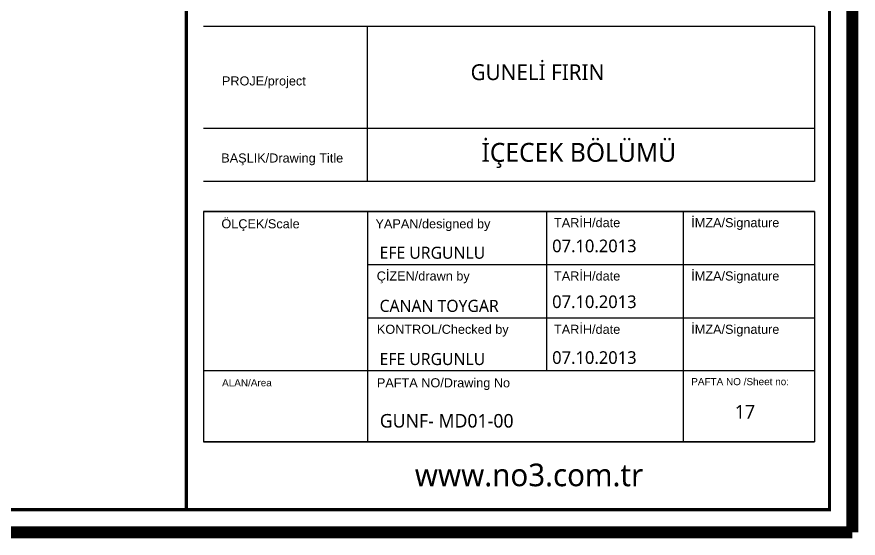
# Model space of a CAD drawing. Header units: millimetres. Extents: x 54215 to 67697, y 23496 to 56611.
# Drawn here: x 57937 to 58468, y 35648 to 35977 of the extents above; entities that cross this region are included whole.
import ezdxf
from ezdxf.enums import TextEntityAlignment as Align

# ---------------------------------------------------------------- set-up
doc = ezdxf.new("R2010")
doc.units = ezdxf.units.MM
doc.layers.add('no3_lejand', color=255, linetype='Continuous', lineweight=13)
doc.layers.add('t_yazı', color=154, linetype='Continuous', lineweight=25)
doc.styles.add('ARIALT', font='arial.ttf', dxfattribs={"height": 10})
doc.styles.get("Standard").update_dxf_attribs({"font": 'arial.ttf'})

msp = doc.modelspace()

# ---------------------------------------------------------------- linework, layer by layer
at = {"color": 250}
for p, q in [((58440.192, 35970.633), (58054.934, 35970.633)), ((58158.383, 35872.808), (58158.383, 35970.633)), ((58440.192, 35970.633), (58440.192, 35872.808)), ((58054.934, 35906.359), (58440.192, 35906.359)), ((58440.192, 35872.808), (58054.934, 35872.808)), ((58054.934, 35853.783), (58054.934, 35708.395)), ((58440.192, 35853.783), (58054.934, 35853.783)), ((58054.934, 35853.783), (58440.192, 35853.783)), ((58158.383, 35853.783), (58158.383, 35708.395)), ((58271.182, 35853.783), (58271.182, 35753.13)), ((58357.439, 35853.783), (58357.439, 35708.395)), ((58440.192, 35853.783), (58440.192, 35708.395)), ((58440.192, 35820.232), (58158.383, 35820.232)), ((58158.383, 35786.681), (58440.192, 35786.681)), ((58440.192, 35753.13), (58054.934, 35753.13)), ((58054.934, 35708.395), (58440.192, 35708.395)), ((58440.192, 35708.395), (58054.934, 35708.395))]:
    msp.add_line(p, q, dxfattribs=at)
at = {"color": 252, "const_width": 2.031}
msp.add_lwpolyline([(58449.655, 36280.053, -0.4142136), (58440.109, 36270.507), (58079.769, 36270.507, 0.4142136), (58055.905, 36246.644), (58055.905, 36014.692, 0.4142136), (58079.769, 35990.829), (58440.109, 35990.829, -0.4142136), (58449.655, 35981.283), (58449.655, 35665.638), (56224.979, 35665.638), (56224.979, 36785.002), (58449.655, 36785.002), (58449.655, 36280.053)], format="xyb", dxfattribs=at)
msp.add_lwpolyline([(58043.973, 35665.638), (58043.973, 36785.002)], dxfattribs=at)
at = {"layer": 'no3_lejand', "color": 1, "const_width": 7.466}
msp.add_lwpolyline([(58463.973, 35651.32), (56210.661, 35651.32), (56210.661, 36799.32), (58463.973, 36799.32), (58463.973, 36280.053, -0.4142136), (58440.109, 36256.189), (58079.769, 36256.189, 0.4142136), (58070.223, 36246.644), (58070.223, 36014.692, 0.4142136), (58079.769, 36005.147), (58440.109, 36005.147, -0.4142136), (58463.973, 35981.283), (58463.973, 35651.32)], format="xyb", dxfattribs=at)

# ---------------------------------------------------------------- texts
at = {"color": 7}
for s, insert, char_height, width, attachment_point in [('{\\fLucida Sans Unicode|b0|i0|c162|p34;GUNELİ FIRIN}', (58265.431, 35941.706, 0), 9.99, 250.24294, 5), ('{\\fLucida Sans Unicode|b0|i0|c162|p34;İÇECEK BÖLÜMÜ}', (58291.556, 35889.146), 11.90258, 221.73465, 5), ('{\\fLucida Sans Unicode|b0|i0|c162|p34;07.10.2013}', (58274.743, 35832.007), 7.992, 305.67367, 4), ('{\\fLucida Sans Unicode|b0|i0|c162|p34;EFE URGUNLU}', (58165.91, 35827.736), 7.61003, 291.06434, 4), ('{\\fLucida Sans Unicode|b0|i0|c162|p34;CANAN TOYGAR }', (58165.89, 35794.185), 7.61003, 291.06434, 4), ('{\\fLucida Sans Unicode|b0|i0|c162|p34;07.10.2013}', (58274.743, 35796.772), 7.992, 305.67367, 4), ('{\\fLucida Sans Unicode|b0|i0|c162|p34;07.10.2013}', (58274.743, 35761.537), 7.992, 305.67367, 4), ('{\\fLucida Sans Unicode|b0|i0|c162|p34;EFE URGUNLU}', (58165.91, 35760.634), 7.61003, 291.06434, 4), ('{\\fLucida Sans Unicode|b0|i0|c162|p34;17}', (58389.919, 35727.405), 8.56129, 291.06434, 4), ('{\\fLucida Sans Unicode|b0|i0|c162|p34;GUNF- MD01-00}', (58166.013, 35721.635), 8.56129, 291.06434, 4), ('{\\fLucida Sans Unicode|b0|i0|c162|p34;www.no3.com.tr}', (58260.136, 35687.38), 14.26881, 221.73465, 5)]:
    msp.add_mtext(s, dxfattribs=dict(at, insert=insert, char_height=char_height, width=width, attachment_point=attachment_point))
at = {"layer": 't_yazı', "linetype": 'Continuous', "style": 'ARIALT'}
msp.add_text('ALAN/Area', height=4.488, dxfattribs=at).set_placement((58082.26, 35745.69), align=Align.MIDDLE_CENTER)
at = {"layer": 't_yazı', "style": 'ARIALT'}
msp.add_text('PAFTA NO/Drawing No', height=5.72609, dxfattribs=at).set_placement((58206.188, 35745.69), align=Align.MIDDLE_CENTER)
for s, insert, char_height, width, attachment_point in [('PROJE/project', (58092.925, 35939.105), 5.72609, 106.50483, 2), ('BAŞLIK/Drawing Title', (58104.5, 35890.45), 5.72609, 106.50483, 2), ('TARİH/date', (58275.892, 35849.64), 5.7261, 43.55768, 1), ('İMZA/Signature', (58362.43, 35849.64), 5.72609, 43.55768, 1), ('ÖLÇEK/Scale', (58090.819, 35848.915), 5.72609, 38.68086, 2), ('YAPAN/designed by', (58199.544, 35848.915), 5.72609, 106.50483, 2), ('ÇİZEN/drawn by', (58193.417, 35815.98), 5.72609, 106.50483, 2), ('TARİH/date', (58275.892, 35815.98), 5.7261, 43.55768, 1), ('İMZA/Signature', (58362.43, 35815.98), 5.72609, 43.55768, 1), ('KONTROL/Checked by', (58164.182, 35782.32), 5.72609, 95.68179, 1), ('TARİH/date', (58275.892, 35782.32), 5.7261, 43.55768, 1), ('İMZA/Signature', (58362.43, 35782.32), 5.72609, 43.55768, 1)]:
    msp.add_mtext(s, dxfattribs=dict(at, insert=insert, char_height=char_height, width=width, attachment_point=attachment_point))
at = {"layer": 't_yazı', "linetype": 'Continuous', "insert": (58362.43, 35748.659), "char_height": 4.48802, "width": 107.49716, "attachment_point": 1, "style": 'ARIALT'}
msp.add_mtext('PAFTA NO /Sheet no:', dxfattribs=at)

doc.saveas('drawing.dxf')
